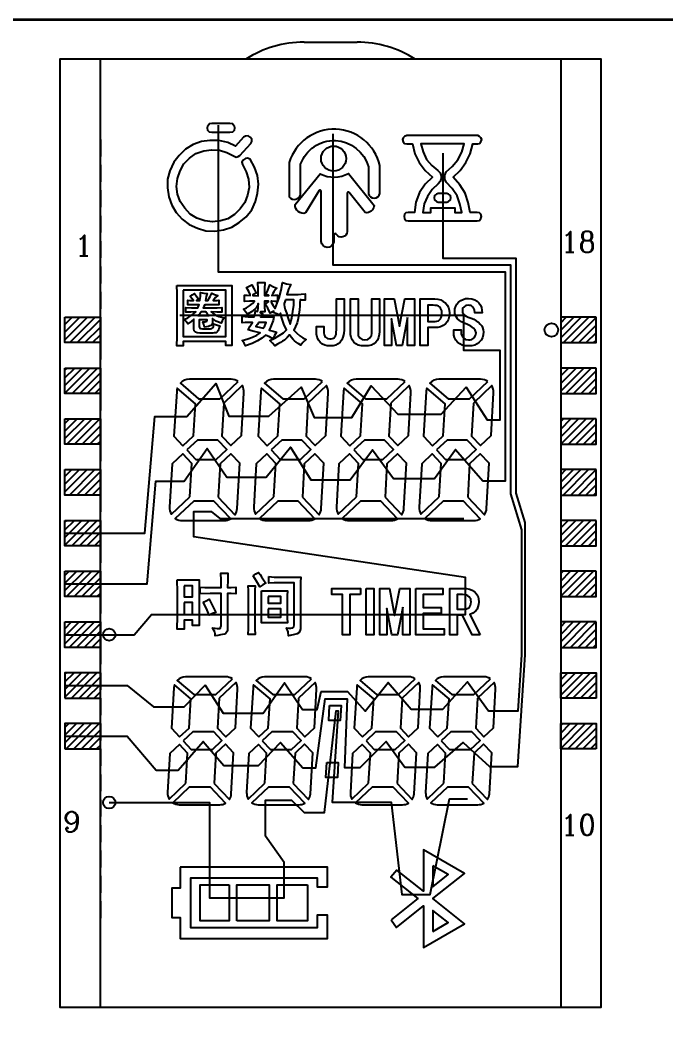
# Model space of a CAD drawing. Header units: millimetres. Extents: x 625 to 800, y 257 to 308.
# Drawn here: x 747.12 to 766.21, y 278.74 to 308.25 of the extents above; entities that cross this region are included whole.
import ezdxf

# ---------------------------------------------------------------- set-up
doc = ezdxf.new("R2010")
doc.units = ezdxf.units.MM
doc.linetypes.add('DASHED', pattern=[0.75, 0.5, -0.25])
for name, color, linetype in [('B', 4, 'Continuous'), ('COM1', 15, 'Continuous'), ('COM2', 4, 'Continuous'), ('COM3', 6, 'Continuous'), ('COM4', 204, 'Continuous'), ('COM5', 30, 'Continuous')]:
    doc.layers.add(name, color=color, linetype=linetype)
doc.styles.add('ROMANC', font='romanc', dxfattribs={"width": 0.8, "height": 1})

msp = doc.modelspace()

# ---------------------------------------------------------------- hatches: boundary and pattern name
h = msp.add_hatch()
h.set_pattern_fill('ANSI31', color=256, scale=0.05, style=0)
h.set_pattern_definition([(45, (-35.2894, 0), (-0.112253202, 0.112253202), [])])
h.paths.add_polyline_path([(748.446, 290.468), (749.496, 290.468), (749.496, 289.718), (748.446, 289.718)])
h.paths.add_polyline_path([(748.446, 291.968), (749.496, 291.968), (749.496, 291.218), (748.446, 291.218)])
h.paths.add_polyline_path([(748.446, 293.468), (749.496, 293.468), (749.496, 292.718), (748.446, 292.718)])
h.paths.add_polyline_path([(748.446, 294.968), (749.496, 294.968), (749.496, 294.218), (748.446, 294.218)])
h.paths.add_polyline_path([(748.446, 296.468), (749.496, 296.468), (749.496, 295.718), (748.446, 295.718)])
h.paths.add_polyline_path([(748.446, 297.968), (749.496, 297.968), (749.496, 297.218), (748.446, 297.218)])
h.paths.add_polyline_path([(748.446, 299.468), (749.496, 299.468), (749.496, 298.718), (748.446, 298.718)])
h.paths.add_polyline_path([(748.446, 288.218), (749.496, 288.218), (749.496, 288.968), (748.446, 288.968)])
h.paths.add_polyline_path([(748.446, 286.718), (749.496, 286.718), (749.496, 287.468), (748.446, 287.468)])
h.paths.add_polyline_path([(764.146, 290.468), (763.096, 290.468), (763.096, 289.718), (764.146, 289.718)])
h.paths.add_polyline_path([(764.146, 291.968), (763.096, 291.968), (763.096, 291.218), (764.146, 291.218)])
h.paths.add_polyline_path([(764.146, 293.468), (763.096, 293.468), (763.096, 292.718), (764.146, 292.718)])
h.paths.add_polyline_path([(764.146, 294.968), (763.096, 294.968), (763.096, 294.218), (764.146, 294.218)])
h.paths.add_polyline_path([(764.146, 296.468), (763.096, 296.468), (763.096, 295.718), (764.146, 295.718)])
h.paths.add_polyline_path([(764.146, 297.968), (763.096, 297.968), (763.096, 297.218), (764.146, 297.218)])
h.paths.add_polyline_path([(764.146, 299.468), (763.096, 299.468), (763.096, 298.718), (764.146, 298.718)])
h.paths.add_polyline_path([(764.146, 288.218), (763.096, 288.218), (763.096, 288.968), (764.146, 288.968)])
h.paths.add_polyline_path([(764.146, 286.718), (763.096, 286.718), (763.096, 287.468), (764.146, 287.468)])

# ---------------------------------------------------------------- linework, layer by layer
at = {"color": 7, "linetype": 'Continuous', "lineweight": 25}
for points in [[(755.513, 307.593, 0.143639), (753.796, 307.093)], [(758.796, 307.093, 0.143639), (757.079, 307.593)]]:
    msp.add_lwpolyline(points, format="xyb", dxfattribs=at)
for points in [[(755.513, 307.593), (757.079, 307.593)], [(749.496, 279.093), (749.496, 307.093)]]:
    msp.add_lwpolyline(points, dxfattribs=at)
at = {"lineweight": 25}
msp.add_lwpolyline([(763.096, 307.093), (749.496, 307.093), (748.296, 307.093), (748.296, 279.093), (764.296, 279.093), (764.296, 307.093), (763.096, 307.093), (763.096, 279.093), (764.296, 279.093)], dxfattribs=at)
for points in [[(752.671, 305.125), (752.717, 305.186), (752.795, 305.202), (753.319, 305.202), (753.397, 305.186), (753.443, 305.125), (753.458, 305.063), (753.443, 304.986), (753.397, 304.939), (753.319, 304.924), (752.795, 304.924), (752.717, 304.939), (752.671, 304.986), (752.656, 305.063)], [(753.134, 302.052), (753.381, 302.129), (753.597, 302.268), (753.798, 302.438), (753.968, 302.639), (754.076, 302.886), (754.138, 303.133), (754.169, 303.395), (754.138, 303.658), (754.045, 303.905), (753.922, 304.136), (753.844, 304.167), (753.783, 304.152), (753.721, 304.121), (753.675, 304.044), (753.69, 303.982), (753.798, 303.766), (753.875, 303.55), (753.891, 303.303), (753.844, 303.071), (753.767, 302.855), (753.628, 302.67), (753.458, 302.5), (753.258, 302.376), (753.042, 302.314), (752.81, 302.284), (752.578, 302.314), (752.347, 302.392), (752.146, 302.515), (751.992, 302.685), (751.853, 302.886), (751.775, 303.102), (751.745, 303.334), (751.775, 303.565), (751.853, 303.797), (751.961, 303.997), (752.131, 304.167), (752.316, 304.306), (752.547, 304.383), (752.779, 304.414), (753.011, 304.399), (753.227, 304.337), (753.443, 304.229), (753.505, 304.198), (753.567, 304.214), (753.613, 304.244), (753.937, 304.6), (753.968, 304.661), (753.968, 304.723), (753.922, 304.785), (753.86, 304.831), (753.783, 304.816), (753.721, 304.785), (753.489, 304.522), (753.258, 304.63), (752.995, 304.692), (752.733, 304.692), (752.486, 304.661), (752.239, 304.569), (752.007, 304.43), (751.822, 304.244), (751.667, 304.044), (751.544, 303.797), (751.482, 303.55), (751.482, 303.287), (751.513, 303.025), (751.606, 302.778), (751.729, 302.562), (751.914, 302.361), (752.115, 302.206), (752.362, 302.098), (752.609, 302.021), (752.872, 302.006)], [(760.74, 304.645), (760.767, 304.714), (760.74, 304.769), (760.698, 304.811), (760.643, 304.839), (758.55, 304.839), (758.481, 304.811), (758.439, 304.769), (758.426, 304.714), (758.439, 304.645), (758.481, 304.603), (758.55, 304.589), (758.717, 304.589), (758.786, 304.298), (758.911, 304.035), (759.091, 303.799), (759.312, 303.605), (759.091, 303.397), (758.924, 303.148), (758.814, 302.871), (758.772, 302.566), (758.592, 302.566), (758.523, 302.552), (758.481, 302.51), (758.467, 302.441), (758.481, 302.386), (758.523, 302.33), (758.592, 302.316), (760.629, 302.316), (760.698, 302.33), (760.74, 302.386), (760.754, 302.441), (760.74, 302.51), (760.698, 302.552), (760.629, 302.566), (760.421, 302.566), (760.366, 302.857), (760.269, 303.134), (760.116, 303.383), (759.922, 303.605), (760.13, 303.799), (760.296, 304.035), (760.421, 304.298), (760.504, 304.589), (760.643, 304.589), (760.698, 304.603)], [(759.673, 303.55), (759.673, 303.661), (759.714, 303.758), (759.894, 303.924), (760.061, 304.118), (760.172, 304.34), (760.241, 304.589), (758.966, 304.589), (759.035, 304.354), (759.132, 304.132), (759.285, 303.952), (759.465, 303.799), (759.534, 303.73), (759.562, 303.647), (759.562, 303.564), (759.534, 303.481), (759.479, 303.411), (759.299, 303.245), (759.16, 303.037), (759.063, 302.815), (759.021, 302.566), (759.257, 302.566), (759.257, 302.704), (759.964, 302.704), (759.964, 302.566), (760.172, 302.566), (760.116, 302.815), (760.033, 303.051), (759.894, 303.273), (759.714, 303.453)], [(759.423, 303.106), (759.368, 303.065), (759.354, 302.995), (759.368, 302.94), (759.423, 302.885), (759.479, 302.871), (759.728, 302.871), (759.784, 302.885), (759.839, 302.94), (759.853, 302.995), (759.839, 303.065), (759.784, 303.106), (759.728, 303.12), (759.479, 303.12)]]:
    msp.add_lwpolyline(points, close=True)
at = {"ltscale": 0.5}
for points in [[(757.413, 303.909), (757.413, 303.117, 0.793222), (757.749, 303.125), (757.749, 303.95, 0.766049), (755.076, 304.043), (755.076, 303.02, 0.646609), (755.412, 303.103), (755.412, 303.989, -0.735139)], [(756.019, 301.702), (756.019, 303.19, 0.76026), (755.957, 303.207), (755.56, 302.548, -0.547326), (755.25, 302.798), (755.99, 303.704, 0.248585), (756.829, 303.718), (757.581, 302.769, -0.476042), (757.317, 302.561), (756.85, 303.15, 0.710564), (756.79, 303.129), (756.79, 301.998, -0.737961), (756.471, 301.915, 0.79234), (756.389, 301.896), (756.389, 301.685, -0.871206)], [(753.567, 297.572, 0.147683), (753.358, 297.635), (752.127, 297.635, 0.201338), (751.857, 297.522), (752.398, 297.059), (753.024, 297.059)], [(753.141, 296.935), (753.087, 295.959), (753.352, 295.678), (753.665, 295.974), (753.735, 297.236, 0.147647), (753.684, 297.448)], [(756.055, 297.572, 0.147683), (755.846, 297.635), (754.614, 297.635, 0.201338), (754.345, 297.522), (754.885, 297.059), (755.512, 297.059)], [(755.629, 296.935), (755.574, 295.959), (755.84, 295.678), (756.153, 295.974), (756.223, 297.236, 0.147647), (756.172, 297.448)], [(758.498, 297.572, 0.147683), (758.289, 297.635), (757.057, 297.635, 0.201338), (756.787, 297.522), (757.328, 297.059), (757.955, 297.059)], [(758.072, 296.935), (758.017, 295.959), (758.282, 295.678), (758.595, 295.974), (758.666, 297.236, 0.147647), (758.615, 297.448)], [(760.941, 297.572, 0.147683), (760.731, 297.635), (759.5, 297.635, 0.201338), (759.23, 297.522), (759.771, 297.059), (760.398, 297.059)], [(760.515, 296.935), (760.46, 295.959), (760.725, 295.678), (761.038, 295.974), (761.109, 297.236, 0.147647), (761.057, 297.448)], [(751.935, 295.673), (752.247, 295.966), (752.304, 296.914), (751.767, 297.375, 0.063852), (751.749, 297.28), (751.669, 295.959)], [(754.423, 295.673), (754.734, 295.966), (754.792, 296.914), (754.255, 297.375, 0.063852), (754.237, 297.28), (754.156, 295.959)], [(756.866, 295.673), (757.177, 295.966), (757.235, 296.914), (756.698, 297.375, 0.063852), (756.68, 297.28), (756.599, 295.959)], [(759.309, 295.673), (759.62, 295.966), (759.678, 296.914), (759.141, 297.375, 0.063852), (759.123, 297.28), (759.042, 295.959)], [(752.135, 294.161), (752.193, 295.148), (751.928, 295.432), (751.615, 295.138), (751.54, 293.861, 0.147935), (751.592, 293.648)], [(752.975, 294.154), (753.47, 293.629, 0.133239), (753.533, 293.817), (753.61, 295.158), (753.345, 295.438), (753.032, 295.142)], [(754.623, 294.161), (754.68, 295.148), (754.415, 295.432), (754.102, 295.138), (754.028, 293.861, 0.147935), (754.079, 293.648)], [(755.463, 294.154), (755.958, 293.629, 0.133239), (756.021, 293.817), (756.098, 295.158), (755.833, 295.438), (755.519, 295.142)], [(757.066, 294.161), (757.123, 295.148), (756.858, 295.432), (756.545, 295.138), (756.471, 293.861, 0.147935), (756.522, 293.648)], [(757.906, 294.154), (758.401, 293.629, 0.133239), (758.464, 293.817), (758.54, 295.158), (758.276, 295.438), (757.962, 295.142)], [(759.509, 294.161), (759.566, 295.148), (759.301, 295.432), (758.988, 295.138), (758.914, 293.861, 0.147935), (758.965, 293.648)], [(760.348, 294.154), (760.844, 293.629, 0.133239), (760.906, 293.817), (760.983, 295.158), (760.718, 295.438), (760.405, 295.142)], [(752.252, 294.037), (751.708, 293.524, 0.147935), (751.918, 293.461), (753.156, 293.461, 0.133239), (753.347, 293.512), (752.851, 294.037)], [(754.74, 294.037), (754.196, 293.524, 0.147935), (754.406, 293.461), (755.643, 293.461, 0.133239), (755.834, 293.512), (755.339, 294.037)], [(757.183, 294.037), (756.639, 293.524, 0.147935), (756.848, 293.461), (758.086, 293.461, 0.133239), (758.277, 293.512), (757.782, 294.037)], [(759.625, 294.037), (759.082, 293.524, 0.147935), (759.291, 293.461), (760.529, 293.461, 0.133239), (760.72, 293.512), (760.225, 294.037)], [(751.836, 287.072), (752.117, 287.336), (752.17, 288.195), (751.684, 288.611, 0.063852), (751.667, 288.526), (751.594, 287.33)], [(753.394, 288.79, 0.147683), (753.204, 288.847), (752.009, 288.847, 0.201338), (751.765, 288.744), (752.254, 288.325), (752.902, 288.325)], [(753.008, 288.213), (752.959, 287.33), (753.199, 287.076), (753.482, 287.344), (753.546, 288.486, 0.147647), (753.499, 288.678)], [(754.173, 287.072), (754.455, 287.336), (754.507, 288.195), (754.021, 288.611, 0.063852), (754.005, 288.526), (753.932, 287.33)], [(755.731, 288.79, 0.147683), (755.542, 288.847), (754.346, 288.847, 0.201338), (754.102, 288.744), (754.591, 288.325), (755.24, 288.325)], [(755.346, 288.213), (755.296, 287.33), (755.536, 287.076), (755.819, 287.344), (755.883, 288.486, 0.147647), (755.837, 288.678)], [(757.238, 287.072), (757.519, 287.336), (757.572, 288.195), (757.086, 288.611, 0.063852), (757.069, 288.526), (756.996, 287.33)], [(758.796, 288.79, 0.147683), (758.606, 288.847), (757.411, 288.847, 0.201338), (757.167, 288.744), (757.656, 288.325), (758.304, 288.325)], [(758.41, 288.213), (758.361, 287.33), (758.601, 287.076), (758.884, 287.344), (758.948, 288.486, 0.147647), (758.901, 288.678)], [(759.463, 287.072), (759.745, 287.336), (759.797, 288.195), (759.311, 288.611, 0.063852), (759.295, 288.526), (759.222, 287.33)], [(761.021, 288.79, 0.147683), (760.832, 288.847), (759.636, 288.847, 0.201338), (759.392, 288.744), (759.882, 288.325), (760.53, 288.325)], [(760.636, 288.213), (760.586, 287.33), (760.826, 287.076), (761.109, 287.344), (761.173, 288.486, 0.147647), (761.127, 288.678)], [(752.017, 285.703), (752.069, 286.597), (751.829, 286.854), (751.546, 286.587), (751.478, 285.432, 0.147935), (751.525, 285.239)], [(752.858, 285.697), (753.306, 285.222, 0.133239), (753.363, 285.392), (753.432, 286.605), (753.193, 286.859), (752.909, 286.591)], [(754.354, 285.703), (754.406, 286.597), (754.166, 286.854), (753.883, 286.587), (753.816, 285.432, 0.147935), (753.862, 285.239)], [(755.195, 285.697), (755.644, 285.222, 0.133239), (755.7, 285.392), (755.77, 286.605), (755.53, 286.859), (755.247, 286.591)], [(757.419, 285.703), (757.471, 286.597), (757.231, 286.854), (756.948, 286.587), (756.88, 285.432, 0.147935), (756.927, 285.239)], [(758.26, 285.697), (758.708, 285.222, 0.133239), (758.765, 285.392), (758.834, 286.605), (758.595, 286.859), (758.311, 286.591)], [(759.644, 285.703), (759.696, 286.597), (759.456, 286.854), (759.173, 286.587), (759.106, 285.432, 0.147935), (759.152, 285.239)], [(760.485, 285.697), (760.934, 285.222, 0.133239), (760.99, 285.392), (761.06, 286.605), (760.82, 286.859), (760.537, 286.591)], [(752.122, 285.591), (751.63, 285.127, 0.147935), (751.82, 285.07), (753.021, 285.07, 0.133239), (753.194, 285.117), (752.746, 285.591)], [(754.46, 285.591), (753.968, 285.127, 0.147935), (754.157, 285.07), (755.359, 285.07, 0.133239), (755.532, 285.117), (755.083, 285.591)], [(757.524, 285.591), (757.032, 285.127, 0.147935), (757.222, 285.07), (758.423, 285.07, 0.133239), (758.596, 285.117), (758.148, 285.591)], [(759.75, 285.591), (759.258, 285.127, 0.147935), (759.447, 285.07), (760.649, 285.07, 0.133239), (760.822, 285.117), (760.373, 285.591)]]:
    msp.add_lwpolyline(points, format="xyb", close=True, dxfattribs=at)
at = {"linetype": 'DASHED'}
msp.add_lwpolyline([(749.496, 304.718), (749.496, 281.468)], dxfattribs=at)
at = {"ltscale": 0.5}
for points in [[(751.752, 300.409), (753.383, 300.409), (753.375, 300.192), (753.375, 299.967), (753.375, 299.14), (753.375, 299.027), (753.375, 298.907), (753.383, 298.778), (753.383, 298.634), (753.198, 298.634), (753.198, 298.754), (751.937, 298.754), (751.937, 298.626), (751.752, 298.626), (751.761, 298.891), (751.761, 299.148), (751.761, 299.967), (751.761, 300.184), (751.752, 300.409)], [(751.937, 300.264), (751.937, 298.899), (753.198, 298.899), (753.198, 300.264), (751.937, 300.264)], [(754.965, 299.983), (754.941, 299.919), (754.925, 299.871), (754.925, 299.838), (754.933, 299.774), (754.957, 299.694), (754.989, 299.597), (755.021, 299.493), (755.054, 299.397), (755.078, 299.324), (755.102, 299.268), (755.15, 299.437), (755.182, 299.638), (755.206, 299.822), (755.206, 299.983), (754.965, 299.983)], [(756.695, 299.098), (756.687, 298.987), (756.663, 298.884), (756.631, 298.804), (756.576, 298.733), (756.52, 298.685), (756.449, 298.646), (756.37, 298.622), (756.283, 298.622), (756.195, 298.622), (756.124, 298.646), (756.053, 298.677), (755.989, 298.733), (755.942, 298.796), (755.902, 298.876), (755.878, 298.971), (755.878, 299.09), (755.878, 299.193), (756.1, 299.193), (756.1, 299.066), (756.1, 299.003), (756.108, 298.947), (756.124, 298.907), (756.148, 298.876), (756.203, 298.836), (756.275, 298.828), (756.314, 298.828), (756.354, 298.836), (756.394, 298.852), (756.417, 298.884), (756.441, 298.915), (756.457, 298.963), (756.465, 299.026), (756.473, 299.098), (756.473, 300.009), (756.695, 300.009), (756.695, 299.098)], [(757.741, 299.05), (757.733, 298.955), (757.71, 298.868), (757.678, 298.796), (757.63, 298.733), (757.575, 298.685), (757.503, 298.646), (757.408, 298.622), (757.313, 298.622), (757.21, 298.622), (757.115, 298.646), (757.044, 298.685), (756.988, 298.733), (756.941, 298.796), (756.909, 298.868), (756.885, 298.955), (756.885, 299.05), (756.885, 300.009), (757.107, 300.009), (757.107, 299.042), (757.107, 298.987), (757.115, 298.931), (757.139, 298.892), (757.163, 298.86), (757.226, 298.812), (757.313, 298.804), (757.393, 298.812), (757.456, 298.86), (757.48, 298.892), (757.503, 298.931), (757.511, 298.987), (757.519, 299.042), (757.519, 300.009), (757.741, 300.009), (757.741, 299.05)], [(759.81, 299.589), (759.802, 299.494), (759.779, 299.407), (759.739, 299.335), (759.692, 299.272), (759.628, 299.224), (759.549, 299.185), (759.462, 299.161), (759.366, 299.161), (759.168, 299.161), (759.168, 298.638), (758.946, 298.638), (758.946, 300.009), (759.374, 300.009), (759.47, 300.001), (759.557, 299.978), (759.628, 299.938), (759.692, 299.89), (759.739, 299.827), (759.779, 299.756), (759.802, 299.676), (759.81, 299.589)], [(759.588, 299.589), (759.581, 299.653), (759.565, 299.7), (759.549, 299.74), (759.517, 299.771), (759.485, 299.795), (759.438, 299.811), (759.382, 299.819), (759.327, 299.827), (759.168, 299.827), (759.168, 299.343), (759.327, 299.343), (759.382, 299.343), (759.438, 299.351), (759.485, 299.367), (759.517, 299.391), (759.549, 299.423), (759.565, 299.462), (759.581, 299.518), (759.588, 299.589)], [(760.817, 299.034), (760.809, 298.947), (760.786, 298.86), (760.746, 298.788), (760.69, 298.733), (760.627, 298.685), (760.556, 298.646), (760.468, 298.622), (760.373, 298.622), (760.27, 298.622), (760.183, 298.646), (760.112, 298.685), (760.048, 298.733), (760.001, 298.796), (759.961, 298.868), (759.937, 298.939), (759.937, 299.026), (759.937, 299.098), (760.159, 299.098), (760.159, 299.034), (760.159, 298.979), (760.175, 298.931), (760.191, 298.892), (760.223, 298.86), (760.286, 298.812), (760.373, 298.804), (760.421, 298.804), (760.468, 298.812), (760.508, 298.836), (760.54, 298.86), (760.579, 298.931), (760.595, 299.01), (760.571, 299.082), (760.524, 299.145), (760.445, 299.201), (760.326, 299.264), (760.239, 299.296), (760.167, 299.335), (760.104, 299.375), (760.048, 299.423), (760.017, 299.47), (759.985, 299.518), (759.969, 299.581), (759.969, 299.637), (759.969, 299.716), (759.993, 299.795), (760.032, 299.859), (760.08, 299.914), (760.143, 299.962), (760.215, 299.993), (760.286, 300.017), (760.373, 300.025), (760.468, 300.009), (760.556, 299.986), (760.627, 299.946), (760.682, 299.89), (760.722, 299.827), (760.754, 299.756), (760.77, 299.676), (760.778, 299.597), (760.556, 299.597), (760.548, 299.692), (760.508, 299.764), (760.484, 299.787), (760.453, 299.811), (760.413, 299.819), (760.373, 299.827), (760.294, 299.811), (760.239, 299.779), (760.199, 299.732), (760.191, 299.661), (760.199, 299.605), (760.231, 299.557), (760.254, 299.526), (760.302, 299.502), (760.365, 299.47), (760.453, 299.439), (760.532, 299.407), (760.603, 299.359), (760.667, 299.32), (760.714, 299.264), (760.762, 299.217), (760.786, 299.161), (760.809, 299.098), (760.817, 299.034)], [(752.473, 299.625), (752.429, 299.573), (752.377, 299.521), (752.71, 299.521), (752.658, 299.558), (752.614, 299.625), (752.473, 299.625)], [(754.17, 299.316), (754.138, 299.252), (754.09, 299.196), (754.186, 299.172), (754.307, 299.148), (754.355, 299.212), (754.395, 299.316), (754.17, 299.316)], [(752.441, 291.499), (752.576, 291.491), (752.72, 291.483), (752.887, 291.483), (753.063, 291.483), (753.063, 291.698), (753.055, 291.914), (753.262, 291.914), (753.262, 291.706), (753.254, 291.483), (753.358, 291.483), (753.494, 291.499), (753.494, 291.3), (753.358, 291.307), (753.254, 291.307), (753.254, 290.279), (753.254, 290.223), (753.23, 290.175), (753.198, 290.135), (753.159, 290.111), (753.103, 290.095), (753.039, 290.087), (752.967, 290.071), (752.887, 290.063), (752.887, 290.119), (752.871, 290.175), (752.847, 290.231), (752.808, 290.295), (752.887, 290.287), (752.943, 290.279), (752.991, 290.279), (753.015, 290.279), (753.039, 290.287), (753.047, 290.303), (753.055, 290.326), (753.063, 290.358), (753.063, 291.307), (752.736, 291.307), (752.441, 291.3), (752.441, 291.499)], [(754.004, 291.826), (754.092, 291.89), (754.163, 291.93), (754.211, 291.874), (754.259, 291.802), (754.315, 291.714), (754.387, 291.611), (754.291, 291.563), (754.203, 291.507), (754.108, 291.674), (754.004, 291.826)], [(751.763, 291.714), (752.417, 291.714), (752.417, 291.563), (752.417, 291.395), (752.417, 291.22), (752.417, 291.02), (752.417, 290.821), (752.417, 290.653), (752.417, 290.502), (752.417, 290.366), (752.217, 290.366), (752.217, 290.518), (751.97, 290.518), (751.97, 290.255), (751.763, 290.255), (751.771, 290.637), (751.771, 291.004), (751.771, 291.363), (751.763, 291.714)], [(751.97, 291.539), (751.97, 291.212), (752.217, 291.212), (752.217, 291.539), (751.97, 291.539)], [(754.06, 290.43), (754.06, 290.263), (754.068, 290.095), (753.86, 290.095), (753.868, 290.271), (753.868, 290.438), (753.868, 291.244), (753.868, 291.395), (753.86, 291.531), (754.068, 291.531), (754.06, 291.411), (754.06, 291.292), (754.06, 290.43)], [(754.467, 291.81), (754.634, 291.794), (754.802, 291.794), (755.416, 291.794), (755.408, 291.642), (755.408, 291.483), (755.408, 290.342), (755.408, 290.263), (755.392, 290.199), (755.36, 290.151), (755.312, 290.119), (755.192, 290.087), (755.057, 290.063), (755.041, 290.175), (754.993, 290.295), (755.065, 290.287), (755.121, 290.287), (755.161, 290.295), (755.184, 290.295), (755.208, 290.326), (755.224, 290.382), (755.224, 291.627), (754.81, 291.627), (754.634, 291.627), (754.467, 291.619), (754.467, 291.81)], [(754.251, 291.387), (755.025, 291.387), (755.017, 291.244), (755.017, 291.116), (755.017, 290.709), (755.017, 290.59), (755.025, 290.446), (754.251, 290.446), (754.259, 290.598), (754.259, 290.717), (754.259, 291.116), (754.259, 291.244), (754.251, 291.387)], [(757.177, 291.278), (756.866, 291.278), (756.866, 290.086), (756.644, 290.086), (756.644, 291.278), (756.334, 291.278), (756.334, 291.461), (757.177, 291.461), (757.177, 291.278)], [(760.714, 290.086), (760.476, 290.086), (760.198, 290.666), (760.039, 290.666), (760.039, 290.086), (759.816, 290.086), (759.816, 291.461), (760.229, 291.461), (760.317, 291.453), (760.404, 291.437), (760.484, 291.406), (760.547, 291.366), (760.603, 291.31), (760.643, 291.239), (760.667, 291.159), (760.675, 291.056), (760.667, 290.984), (760.651, 290.913), (760.627, 290.849), (760.587, 290.801), (760.5, 290.73), (760.412, 290.69), (760.714, 290.086)], [(760.452, 291.064), (760.444, 291.103), (760.436, 291.151), (760.412, 291.183), (760.388, 291.215), (760.349, 291.239), (760.309, 291.262), (760.253, 291.27), (760.19, 291.278), (760.039, 291.278), (760.039, 290.849), (760.237, 290.849), (760.317, 290.857), (760.381, 290.889), (760.412, 290.921), (760.428, 290.96), (760.444, 291), (760.452, 291.064)], [(751.97, 291.044), (751.97, 290.693), (752.217, 290.693), (752.217, 291.044), (751.97, 291.044)], [(752.528, 291.052), (752.616, 291.092), (752.704, 291.14), (752.808, 290.949), (752.903, 290.749), (752.808, 290.717), (752.712, 290.669), (752.632, 290.869), (752.528, 291.052)], [(754.451, 291.22), (754.451, 291.02), (754.826, 291.02), (754.826, 291.22), (754.451, 291.22)], [(754.451, 290.853), (754.451, 290.614), (754.826, 290.614), (754.826, 290.853), (754.451, 290.853)]]:
    msp.add_lwpolyline(points, dxfattribs=at)
for points in [[(754.347, 300.103), (754.459, 300.111), (754.473, 300.111), (754.459, 300.117), (754.387, 300.141), (754.443, 300.269), (754.499, 300.422), (754.612, 300.366), (754.708, 300.326), (754.66, 300.277), (754.62, 300.221), (754.588, 300.165), (754.556, 300.111), (754.556, 300.111), (754.644, 300.12), (754.724, 300.12), (754.724, 299.935), (754.644, 299.935), (754.556, 299.943), (754.538, 299.943), (754.538, 299.913), (754.604, 299.814), (754.656, 299.725), (754.692, 299.806), (754.78, 300.039), (754.837, 300.272), (754.877, 300.497), (754.997, 300.457), (755.118, 300.433), (755.078, 300.36), (755.054, 300.296), (755.029, 300.232), (755.005, 300.144), (755.335, 300.144), (755.423, 300.152), (755.544, 300.16), (755.544, 299.975), (755.487, 299.975), (755.447, 299.975), (755.415, 299.983), (755.399, 299.983), (755.391, 299.903), (755.383, 299.806), (755.375, 299.686), (755.359, 299.557), (755.335, 299.429), (755.311, 299.308), (755.262, 299.196), (755.214, 299.091), (755.295, 298.995), (755.383, 298.923), (755.479, 298.859), (755.576, 298.81), (755.479, 298.722), (755.415, 298.642), (755.343, 298.69), (755.278, 298.73), (755.23, 298.77), (755.19, 298.81), (755.134, 298.883), (755.086, 298.947), (755.013, 298.867), (754.933, 298.794), (754.877, 298.762), (754.813, 298.722), (754.732, 298.674), (754.644, 298.626), (754.58, 298.706), (754.499, 298.778), (754.652, 298.85), (754.78, 298.931), (754.901, 299.011), (754.989, 299.099), (754.917, 299.268), (754.853, 299.437), (754.837, 299.509), (754.816, 299.592), (754.797, 299.533), (754.708, 299.565), (754.604, 299.605), (754.622, 299.647), (754.604, 299.638), (754.515, 299.589), (754.443, 299.734), (754.363, 299.854), (754.435, 299.903), (754.461, 299.923), (754.461, 299.943), (754.459, 299.943), (754.347, 299.943), (754.347, 299.782), (754.355, 299.63), (754.222, 299.63), (754.212, 299.607), (754.299, 299.573), (754.258, 299.525), (754.226, 299.485), (754.507, 299.485), (754.62, 299.485), (754.596, 299.373), (754.564, 299.276), (754.523, 299.18), (754.483, 299.091), (754.596, 299.059), (754.7, 299.027), (754.636, 298.931), (754.588, 298.834), (754.491, 298.891), (754.371, 298.939), (754.266, 298.85), (754.138, 298.77), (753.977, 298.69), (753.785, 298.626), (753.744, 298.706), (753.68, 298.778), (753.849, 298.826), (753.993, 298.883), (754.114, 298.939), (754.218, 299.003), (754.034, 299.051), (753.857, 299.099), (753.913, 299.196), (753.985, 299.316), (753.921, 299.316), (753.857, 299.316), (753.777, 299.316), (753.68, 299.308), (753.68, 299.501), (753.857, 299.485), (754.034, 299.485), (754.058, 299.549), (754.082, 299.654), (754.139, 299.633), (754.147, 299.651), (754.154, 299.758), (754.154, 299.879), (754.154, 299.838), (754.138, 299.806), (754.106, 299.758), (754.066, 299.718), (753.961, 299.63), (753.841, 299.557), (753.785, 299.63), (753.72, 299.702), (753.809, 299.742), (753.905, 299.806), (753.993, 299.879), (754.05, 299.943), (753.905, 299.943), (753.752, 299.935), (753.752, 300.12), (753.833, 300.12), (753.92, 300.111), (753.92, 300.141), (753.881, 300.229), (753.809, 300.35), (753.889, 300.382), (753.969, 300.422), (754.042, 300.294), (754.098, 300.181), (754.017, 300.141), (753.997, 300.131), (753.997, 300.111), (754.034, 300.111), (754.154, 300.103), (754.154, 300.312), (754.146, 300.497), (754.355, 300.497), (754.347, 300.312)], [(752.451, 300.084), (752.451, 300.195), (752.555, 300.18), (752.651, 300.165), (752.621, 300.077), (752.599, 299.958), (752.673, 299.958), (752.74, 300.077), (752.792, 300.18), (752.866, 300.143), (752.962, 300.114), (752.895, 300.047), (752.829, 299.958), (752.858, 299.958), (752.895, 299.958), (752.94, 299.966), (752.999, 299.973), (752.999, 299.832), (752.888, 299.832), (752.806, 299.832), (752.577, 299.832), (752.555, 299.781), (752.533, 299.744), (752.829, 299.744), (752.947, 299.751), (753.08, 299.758), (753.08, 299.618), (752.932, 299.618), (752.769, 299.625), (752.814, 299.588), (752.888, 299.544), (752.94, 299.514), (752.999, 299.492), (753.073, 299.47), (753.154, 299.447), (753.095, 299.366), (753.065, 299.292), (752.984, 299.322), (752.917, 299.351), (752.858, 299.388), (752.806, 299.433), (752.806, 299.359), (752.806, 299.314), (752.799, 299.277), (752.784, 299.248), (752.762, 299.225), (752.725, 299.211), (752.688, 299.196), (752.629, 299.181), (752.57, 299.174), (752.547, 299.255), (752.518, 299.336), (752.577, 299.336), (752.614, 299.344), (752.644, 299.351), (752.651, 299.366), (752.651, 299.396), (752.414, 299.396), (752.414, 299.196), (752.421, 299.166), (752.436, 299.144), (752.466, 299.137), (752.51, 299.129), (752.747, 299.129), (752.792, 299.137), (752.814, 299.151), (752.829, 299.166), (752.836, 299.188), (752.836, 299.225), (752.836, 299.277), (752.925, 299.24), (753.021, 299.218), (753.006, 299.166), (752.991, 299.114), (752.977, 299.077), (752.954, 299.048), (752.932, 299.025), (752.903, 299.011), (752.858, 299.003), (752.814, 298.996), (752.429, 298.996), (752.355, 299.003), (752.303, 299.025), (752.266, 299.063), (752.259, 299.122), (752.259, 299.41), (752.177, 299.344), (752.074, 299.277), (752.029, 299.344), (751.97, 299.403), (752.074, 299.455), (752.162, 299.514), (752.244, 299.573), (752.31, 299.625), (752.17, 299.618), (752.022, 299.618), (752.022, 299.758), (752.185, 299.751), (752.37, 299.744), (752.392, 299.795), (752.414, 299.832), (752.229, 299.832), (752.081, 299.832), (752.081, 299.973), (752.14, 299.966), (752.185, 299.958), (752.222, 299.958), (752.244, 299.958), (752.199, 300.017), (752.148, 300.084), (752.207, 300.128), (752.273, 300.165), (752.34, 300.069), (752.392, 299.98), (752.333, 299.958), (752.436, 299.958)], [(758.574, 299.458), (758.415, 298.638), (758.249, 298.638), (758.098, 299.417), (758.098, 298.638), (757.892, 298.638), (757.892, 300.009), (758.177, 300.009), (758.332, 299.207), (758.487, 300.009), (758.78, 300.009), (758.78, 298.638), (758.574, 298.638)], [(752.051, 295.549), (752.316, 295.265), (752.915, 295.265), (753.228, 295.561), (752.963, 295.842), (752.363, 295.842)], [(754.539, 295.549), (754.804, 295.265), (755.403, 295.265), (755.716, 295.561), (755.451, 295.842), (754.851, 295.842)], [(756.982, 295.549), (757.246, 295.265), (757.845, 295.265), (758.159, 295.561), (757.894, 295.842), (757.294, 295.842)], [(759.425, 295.549), (759.689, 295.265), (760.288, 295.265), (760.602, 295.561), (760.336, 295.842), (759.737, 295.842)], [(757.351, 291.461), (757.574, 291.461), (757.574, 290.086), (757.351, 290.086)], [(758.432, 290.908), (758.273, 290.086), (758.106, 290.086), (757.955, 290.867), (757.955, 290.086), (757.748, 290.086), (757.748, 291.461), (758.035, 291.461), (758.19, 290.656), (758.345, 291.461), (758.639, 291.461), (758.639, 290.086), (758.432, 290.086)], [(758.814, 291.461), (759.617, 291.461), (759.617, 291.278), (759.037, 291.278), (759.037, 290.897), (759.569, 290.897), (759.569, 290.714), (759.037, 290.714), (759.037, 290.268), (759.657, 290.268), (759.657, 290.086), (758.814, 290.086)], [(756.264, 288.003), (756.606, 288.003), (756.584, 287.561), (756.242, 287.561)], [(751.941, 286.959), (752.18, 286.703), (752.803, 286.703), (753.087, 286.971), (752.847, 287.224), (752.223, 287.224)], [(754.278, 286.959), (754.518, 286.703), (755.141, 286.703), (755.424, 286.971), (755.184, 287.224), (754.56, 287.224)], [(757.343, 286.959), (757.582, 286.703), (758.205, 286.703), (758.489, 286.971), (758.249, 287.224), (757.625, 287.224)], [(759.568, 286.959), (759.808, 286.703), (760.431, 286.703), (760.714, 286.971), (760.475, 287.224), (759.85, 287.224)], [(756.181, 286.32), (756.523, 286.32), (756.501, 285.878), (756.159, 285.878)], [(758.087, 281.672), (758.247, 281.449), (759.042, 282.08), (759.042, 280.855), (760.255, 281.553), (759.316, 282.297), (760.255, 283.042), (759.042, 283.74), (759.042, 282.515), (758.251, 283.142), (758.081, 282.928), (758.875, 282.297)], [(759.316, 283.266), (759.316, 282.647), (759.768, 283.006)], [(751.855, 283.223), (751.855, 282.607), (751.603, 282.607), (751.603, 281.737), (751.855, 281.737), (751.855, 281.122), (756.205, 281.122), (756.205, 281.808), (755.895, 281.808), (755.895, 281.432), (752.168, 281.432), (752.168, 282.913), (755.895, 282.913), (755.895, 282.644), (756.205, 282.644), (756.205, 283.223)], [(753.296, 282.703), (753.296, 281.642), (752.44, 281.642), (752.44, 282.703)], [(753.53, 281.642), (753.53, 282.703), (754.485, 282.703), (754.485, 281.642)], [(755.61, 282.703), (755.61, 281.642), (754.719, 281.642), (754.719, 282.703)], [(759.316, 281.329), (759.768, 281.589), (759.316, 281.948)]]:
    msp.add_lwpolyline(points, close=True, dxfattribs=at)
at = {"color": 7, "linetype": 'Continuous', "lineweight": 25}
for points in [[(748.446, 299.468), (749.496, 299.468), (749.496, 298.718), (748.446, 298.718)], [(764.146, 299.468), (763.096, 299.468), (763.096, 298.718), (764.146, 298.718)], [(748.446, 297.968), (749.496, 297.968), (749.496, 297.218), (748.446, 297.218)], [(764.146, 297.968), (763.096, 297.968), (763.096, 297.218), (764.146, 297.218)], [(748.446, 296.468), (749.496, 296.468), (749.496, 295.718), (748.446, 295.718)], [(764.146, 296.468), (763.096, 296.468), (763.096, 295.718), (764.146, 295.718)], [(748.446, 294.968), (749.496, 294.968), (749.496, 294.218), (748.446, 294.218)], [(764.146, 294.968), (763.096, 294.968), (763.096, 294.218), (764.146, 294.218)], [(748.446, 293.468), (749.496, 293.468), (749.496, 292.718), (748.446, 292.718)], [(764.146, 293.468), (763.096, 293.468), (763.096, 292.718), (764.146, 292.718)], [(748.446, 291.968), (749.496, 291.968), (749.496, 291.218), (748.446, 291.218)], [(764.146, 291.968), (763.096, 291.968), (763.096, 291.218), (764.146, 291.218)], [(748.446, 290.468), (749.496, 290.468), (749.496, 289.718), (748.446, 289.718)], [(764.146, 290.468), (763.096, 290.468), (763.096, 289.718), (764.146, 289.718)], [(748.446, 288.218), (749.496, 288.218), (749.496, 288.968), (748.446, 288.968)], [(764.146, 288.218), (763.096, 288.218), (763.096, 288.968), (764.146, 288.968)], [(748.446, 286.718), (749.496, 286.718), (749.496, 287.468), (748.446, 287.468)], [(764.146, 286.718), (763.096, 286.718), (763.096, 287.468), (764.146, 287.468)]]:
    msp.add_lwpolyline(points, close=True, dxfattribs=at)
at = {"ltscale": 0.5}
msp.add_circle((756.384, 304.155), 0.37, dxfattribs=at)
at = {"layer": 'B', "lineweight": 35}
msp.add_lwpolyline([(705.533, 259.694), (775.132, 259.694), (775.132, 308.248), (705.533, 308.248)], close=True, dxfattribs=at)
at = {"layer": 'COM1'}
msp.add_lwpolyline([(748.446, 293.093), (750.806, 293.093), (751.098, 296.532), (752.052, 296.532), (752.902, 297.51), (753.291, 296.543), (754.475, 296.543), (755.43, 297.402), (755.811, 296.507), (756.924, 296.507), (757.493, 297.447), (758.288, 296.602), (759.568, 296.602), (760.304, 297.4), (760.922, 296.44), (761.303, 296.44), (761.303, 298.49), (760.235, 298.49), (760.235, 299.524), (751.844, 299.524)], dxfattribs=at)
msp.add_circle((762.821, 299.093), 0.2, dxfattribs=at)
at = {"layer": 'COM2'}
msp.add_lwpolyline([(748.446, 291.593), (750.879, 291.593), (751.137, 294.63), (751.968, 294.63), (752.648, 295.594), (753.231, 294.749), (754.393, 294.749), (755.109, 295.63), (755.717, 294.667), (756.877, 294.667), (757.531, 295.552), (758.158, 294.702), (759.367, 294.702), (759.99, 295.562), (760.793, 294.635), (761.463, 294.635), (761.463, 300.803), (752.981, 300.803), (752.981, 305.142)], dxfattribs=at)
at = {"layer": 'COM3'}
for points in [[(748.446, 290.093), (750.488, 290.093), (751.003, 290.691), (760.288, 290.691), (760.288, 291.783), (752.258, 292.987), (752.258, 293.729), (752.77, 293.729), (753.027, 293.528), (760.237, 293.528)], [(749.756, 285.137), (752.723, 285.137), (752.723, 282.321), (754.921, 282.321), (754.921, 283.368), (754.374, 284.143), (754.374, 285.21), (755.141, 285.21), (755.511, 284.844), (756.115, 284.844), (756.457, 287.84), (756.518, 287.84), (756.342, 285.145), (758.083, 285.145), (758.404, 282.423), (759.239, 282.423), (759.812, 285.243), (760.344, 285.243)]]:
    msp.add_lwpolyline(points, dxfattribs=at)
for centre in [(749.756, 290.093), (749.756, 285.137)]:
    msp.add_circle(centre, 0.18, dxfattribs=at)
at = {"layer": 'COM4'}
msp.add_lwpolyline([(748.446, 288.593), (750.288, 288.593), (751.059, 287.961), (751.973, 287.961), (752.591, 288.603), (753.127, 287.777), (754.307, 287.777), (754.935, 288.67), (755.464, 287.887), (755.902, 287.887), (756.021, 288.412), (756.794, 288.412), (757.322, 287.838), (757.996, 288.68), (758.673, 287.897), (759.612, 287.897), (760.339, 288.696), (760.964, 287.846), (761.839, 287.846), (761.945, 289.498), (761.945, 293.188), (761.623, 294.25), (761.623, 301.003), (756.369, 301.003), (756.369, 304.881)], dxfattribs=at)
at = {"layer": 'COM5'}
msp.add_lwpolyline([(748.446, 287.093), (750.288, 287.093), (751.146, 286.094), (751.791, 286.094), (752.534, 286.939), (753.143, 286.234), (754.167, 286.234), (754.815, 286.904), (755.48, 286.16), (755.865, 286.16), (756.139, 288.202), (756.785, 288.202), (756.705, 286.172), (757.166, 286.172), (757.936, 286.939), (758.49, 286.182), (759.381, 286.182), (760.217, 286.904), (760.991, 286.198), (761.834, 286.198), (762.045, 289.495), (762.045, 293.41), (761.783, 294.274), (761.783, 301.203), (759.623, 301.203), (759.623, 304.315)], dxfattribs=at)

# ---------------------------------------------------------------- texts
at = {"color": 7, "linetype": 'Continuous', "lineweight": 25, "style": 'ROMANC'}
for s, p in [('1', (748.734, 301.283)), ('18', (763.096, 301.392)), ('9', (748.383, 284.262)), ('10', (763.096, 284.176))]:
    msp.add_text(s, height=0.608, dxfattribs=at).set_placement(p)

doc.saveas('drawing.dxf')
